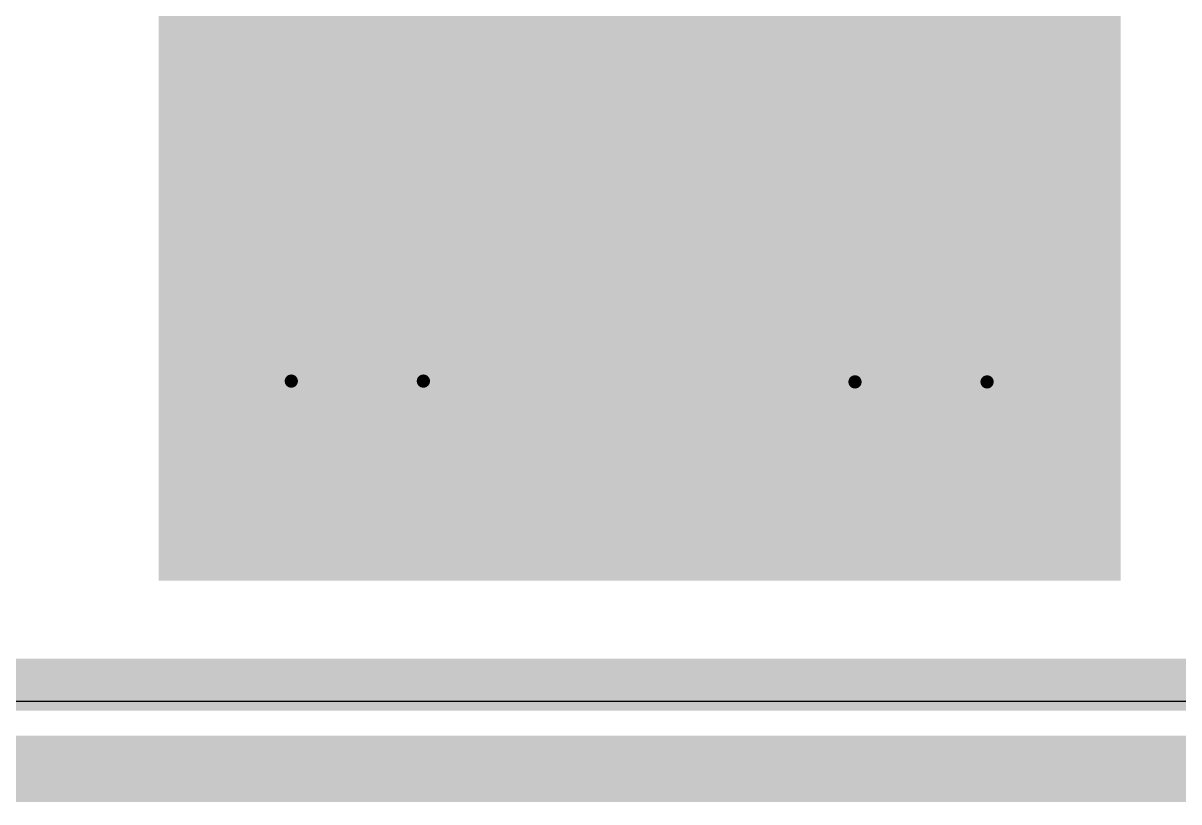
# Model space of a CAD drawing. Header units: inches. Extents: x -10 to 344, y -7 to 75.
# Drawn here: x 6.943 to 11.388, y -0.125 to 2.87 of the extents above; entities that cross this region are included whole.
import ezdxf

# ---------------------------------------------------------------- set-up
doc = ezdxf.new("R2010")
doc.units = ezdxf.units.IN
for name, color, linetype in [('Board Outline', 216, 'Continuous'), ('Bottom Layer', 5, 'Continuous'), ('Drill Drawing', 1, 'Continuous'), ('Mid Layer 1', 16, 'Continuous'), ('Mid Layer 2', 76, 'Continuous'), ('Top Layer', 1, 'Continuous'), ('Top Overlay', 2, 'Continuous'), ('Top Paste', 8, 'Continuous'), ('Top Solder', 216, 'Continuous'), ('Via Holes', 16, 'Continuous')]:
    doc.layers.add(name, color=color, linetype=linetype)

# ---------------------------------------------------------------- blocks, each defined once
blk = doc.blocks.new('DSGP_1575_18_4_A_02_117')
at = {"layer": 'Top Layer'}
blk.add_hatch(color=1, dxfattribs=at).paths.add_polyline_path([(-6.8, -5), (-6.8, -8.5), (-10.3, -8.5), (-10.3, -5)])
at = {"layer": 'Top Paste'}
blk.add_hatch(color=8, dxfattribs=at).paths.add_polyline_path([(-7.4, -5.6), (-7.4, -7.9), (-9.7, -7.9), (-9.7, -5.6)])
at = {"layer": 'Top Solder'}
blk.add_hatch(color=216, dxfattribs=at).paths.add_polyline_path([(-6.7, -4.9), (-6.7, -8.6), (-10.4, -8.6), (-10.4, -4.9)])
at = {"layer": 'Top Overlay'}
blk.add_lwpolyline([(-17.5501, -8.9998, 0.2, 0.2, 0), (0.4499, -8.9998, 0.2, 0.2, 0)], format="xyseb", dxfattribs=at)

msp = doc.modelspace()

# ---------------------------------------------------------------- hatches: boundary and pattern name
at = {"layer": 'Bottom Layer'}
h = msp.add_hatch(color=5, dxfattribs=at)
edge = h.paths.add_edge_path()
edge.add_arc((8.2281, 1.4932), 0.2, 0, 360)
h = msp.add_hatch(color=5, dxfattribs=at)
edge = h.paths.add_edge_path()
edge.add_arc((10.3962, 1.49), 0.2, 0, 360)
at = {"layer": 'Mid Layer 1'}
h = msp.add_hatch(color=16, dxfattribs=at)
edge = h.paths.add_edge_path()
edge.add_arc((8.2281, 1.4932), 0.2, 0, 360)
h = msp.add_hatch(color=16, dxfattribs=at)
edge = h.paths.add_edge_path()
edge.add_arc((10.3962, 1.49), 0.2, 0, 360)
at = {"layer": 'Mid Layer 2'}
h = msp.add_hatch(color=76, dxfattribs=at)
edge = h.paths.add_edge_path()
edge.add_arc((8.2281, 1.4932), 0.2, 0, 360)
h = msp.add_hatch(color=76, dxfattribs=at)
edge = h.paths.add_edge_path()
edge.add_arc((10.3962, 1.49), 0.2, 0, 360)
at = {"layer": 'Top Layer'}
h = msp.add_hatch(color=1, dxfattribs=at)
edge = h.paths.add_edge_path()
edge.add_arc((8.2281, 1.4932), 0.2, 0, 360)
h = msp.add_hatch(color=1, dxfattribs=at)
edge = h.paths.add_edge_path()
edge.add_arc((10.3962, 1.49), 0.2, 0, 360)
at = {"layer": 'Via Holes'}
h = msp.add_hatch(color=7, dxfattribs=at)
edge = h.paths.add_edge_path()
edge.add_arc((8.2281, 1.4932), 0.1, 0, 360)
h = msp.add_hatch(color=7, dxfattribs=at)
edge = h.paths.add_edge_path()
edge.add_arc((10.3962, 1.49), 0.1, 0, 360)

# ---------------------------------------------------------------- linework, layer by layer
at = {"layer": 'Board Outline'}
msp.add_lwpolyline([(0, 0.0019, 0.254, 0.254, 0), (39.6569, 0.0019, 0.254, 0.254, 0)], format="xyseb", dxfattribs=at)
at = {"layer": 'Bottom Layer'}
msp.add_line((31.2839, 0.2608), (0.259, 0.2608), dxfattribs=at)
at = {"layer": 'Drill Drawing'}
for points in [[(8.4821, 1.4932, 0.0508, 0.0508, 1), (7.9741, 1.4932, 0.0508, 0.0508, 1)], [(10.6502, 1.49, 0.0508, 0.0508, 1), (10.1422, 1.49, 0.0508, 0.0508, 1)], [(7.9614, 1.4932, 0.0254, 0.0254, 1), (7.9868, 1.4932, 0.0254, 0.0254, 1)], [(8.4694, 1.4932, 0.0254, 0.0254, 1), (8.4948, 1.4932, 0.0254, 0.0254, 1)], [(10.1295, 1.49, 0.0254, 0.0254, 1), (10.1549, 1.49, 0.0254, 0.0254, 1)], [(10.6375, 1.49, 0.0254, 0.0254, 1), (10.6629, 1.49, 0.0254, 0.0254, 1)]]:
    msp.add_lwpolyline(points, format="xyseb", close=True, dxfattribs=at)
at = {"layer": 'Mid Layer 1'}
msp.add_line((33.6664, 0.2608), (0.259, 0.2608), dxfattribs=at)
at = {"layer": 'Mid Layer 2'}
msp.add_line((24.2444, 0.2608), (0.259, 0.2608), dxfattribs=at)
at = {"layer": 'Top Layer'}
msp.add_line((21.1635, 0.2608), (0.259, 0.2608), dxfattribs=at)

# ---------------------------------------------------------------- block references
msp.add_blockref('DSGP_1575_18_4_A_02_117', (17.8637, 9.3256))

doc.saveas('drawing.dxf')
